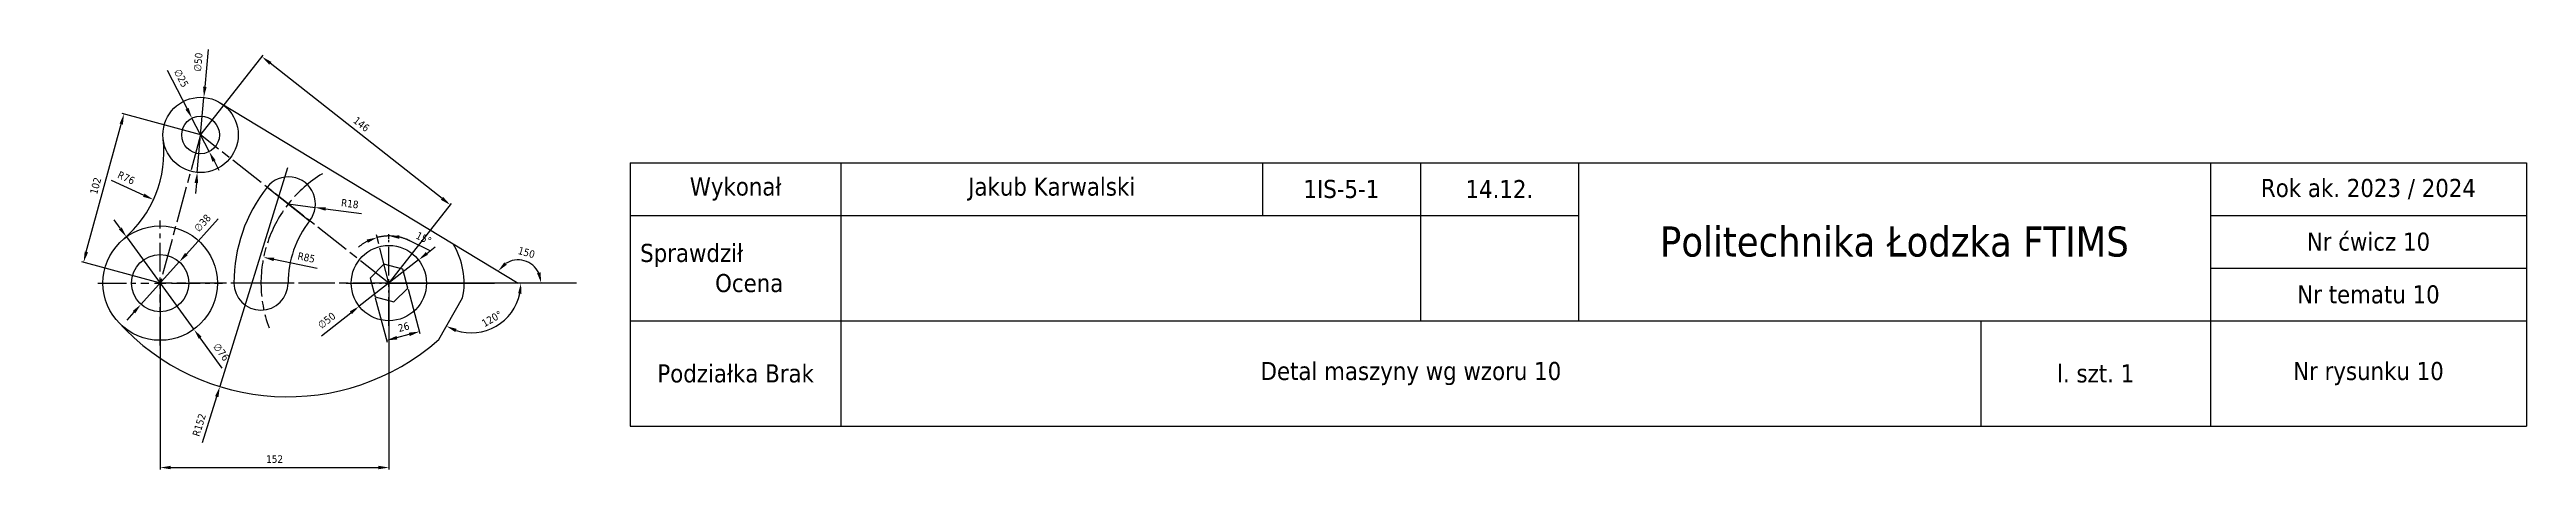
# Model space of a CAD drawing. Header units: millimetres. Extents: x 386 to 2032, y 162 to 440.
import ezdxf

# ---------------------------------------------------------------- set-up
doc = ezdxf.new("R2010")
doc.units = ezdxf.units.MM
doc.linetypes.add('ACAD_ISO08W100', pattern=[36, 24, -3, 6, -3])
doc.linetypes.add('CENTER2', pattern=[28.575, 19.05, -3.175, 3.175, -3.175])
doc.layers.get('Defpoints').update_dxf_attribs({"color": 160})
doc.layers.add('Warstwa1', color=10, linetype='ACAD_ISO08W100')
doc.styles.get("Standard").update_dxf_attribs({"font": 'tahoma.ttf'})
doc.dimstyles.new('Opisowy', dxfattribs={"dimscale": 0, "dimtxt": 5, "dimasz": 7, "dimexe": 1.25, "dimexo": 0.625, "dimgap": 3, "dimtad": 1, "dimtxsty": 'Standard', "dimcen": 2.5, "dimadec": 0, "dimazin": 0, "dimtfac": 1, "dimtmove": 0, "dimatfit": 3, "dimfxl": 1, "dimarcsym": 0})

# ---------------------------------------------------------------- blocks, each defined once
blk = doc.blocks.new('*T2')
at = {"color": 0, "linetype": 'ByBlock', "lineweight": -2, "transparency": 16777216}
for p, q in [((0, 0), (1260, 0)), ((0, 0), (0, -175)), ((140, 0), (140, -175)), ((420, 0), (420, -35)), ((525, 0), (525, -105)), ((630, 0), (630, -105)), ((1050, 0), (1050, -175)), ((1260, 0), (1260, -175)), ((0, -35), (630, -35)), ((1050, -35), (1260, -35)), ((1050, -70), (1260, -70)), ((0, -105), (1260, -105)), ((897.4, -105), (897.4, -175)), ((0, -175), (1260, -175))]:
    blk.add_line(p, q, dxfattribs=at)
at = {"color": 0, "lineweight": 100, "transparency": 16777216, "attachment_point": 5}
for s, insert, char_height, width in [('Wykonał', (70, -17.5), 12, 134.631), ('Jakub Karwalski', (280, -17.5), 12, 274.631), ('1IS-5-1', (472.5, -17.5), 12, 99.631), ('14.12.', (577.5, -17.5), 12, 99.631), ('\\A1;Rok ak. 2023 / 2024', (1155, -17.5), 12, 204.631), ('Politechnika Łodzka FTIMS', (840, -52.5), 20, 414.631), ('Nr ćwicz 10', (1155, -52.5), 12, 204.631), ('Sprawdził                   Ocena', (70, -70), 12, 134.631), ('Nr tematu 10', (1155, -87.5), 12, 204.631), ('Podziałka Brak', (70, -140), 12, 134.631), ('Detal maszyny wg wzoru 10', (518.7, -140), 12, 751.997), ('l. szt. 1', (973.7, -140), 12, 147.266), ('Nr rysunku 10', (1155, -140), 12, 204.631)]:
    blk.add_mtext(s, dxfattribs=dict(at, insert=insert, char_height=char_height, width=width))
blk = doc.blocks.new('*D4')
at = {"layer": 'Defpoints', "color": 0, "lineweight": -2, "transparency": 16777216}
for p, q in [((486.2, 384), (434.7, 398)), ((410.9, 306.1), (434.1, 391)), ((459.4, 285.6), (407.9, 299.6))]:
    blk.add_line(p, q, dxfattribs=at)
at = {"layer": 'Defpoints', "color": 0, "transparency": 16777216}
for p in [(435.9, 397.7), (486.8, 383.8), (460, 285.4)]:
    blk.add_point(p, dxfattribs=at)
for points in [[(433, 391.3), (435.2, 390.6), (435.9, 397.7)], [(409.8, 306.4), (412.1, 305.8), (409.1, 299.3)]]:
    blk.add_solid(points, dxfattribs=at)
at = {"layer": 'Defpoints', "color": 0, "transparency": 16777216, "insert": (417.1, 350), "char_height": 5, "attachment_point": 5, "rotation": 74.7319}
blk.add_mtext('102', dxfattribs=at)
blk = doc.blocks.new('*D5')
at = {"layer": 'Defpoints', "color": 0, "lineweight": -2, "transparency": 16777216}
blk.add_line((427.3, 353.8), (449.1, 343.7), dxfattribs=at)
at = {"layer": 'Defpoints', "color": 0, "transparency": 16777216}
for p in [(386.5, 372.6), (455.5, 340.8)]:
    blk.add_point(p, dxfattribs=at)
blk.add_solid([(449.6, 344.8), (448.6, 342.7), (455.5, 340.8)], dxfattribs=at)
at = {"layer": 'Defpoints', "color": 0, "transparency": 16777216, "insert": (437.4, 355.3), "char_height": 5, "attachment_point": 5, "rotation": 335.2963}
blk.add_mtext('R76', dxfattribs=at)
blk = doc.blocks.new('*D6')
at = {"layer": 'Defpoints', "color": 0, "lineweight": -2, "transparency": 16777216}
for p, q in [((498.4, 328), (477.4, 304.7)), ((447.2, 271.3), (472.7, 299.5)), ((442.5, 266.1), (437.8, 260.9))]:
    blk.add_line(p, q, dxfattribs=at)
at = {"layer": 'Defpoints', "color": 0, "transparency": 16777216}
for p in [(472.7, 299.5), (447.2, 271.3)]:
    blk.add_point(p, dxfattribs=at)
for points in [[(476.5, 305.5), (478.3, 303.9), (472.7, 299.5)], [(441.7, 266.9), (443.4, 265.3), (447.2, 271.3)]]:
    blk.add_solid(points, dxfattribs=at)
at = {"layer": 'Defpoints', "color": 0, "transparency": 16777216, "insert": (488.1, 325.3), "char_height": 5, "attachment_point": 5, "rotation": 47.8952}
blk.add_mtext('∅38', dxfattribs=at)
blk = doc.blocks.new('*D7')
at = {"layer": 'Defpoints', "color": 0, "lineweight": -2, "transparency": 16777216}
for p, q in [((464.7, 426.7), (477.9, 401.1)), ((492.5, 372.7), (481.1, 394.9)), ((495.8, 366.5), (499, 360.3))]:
    blk.add_line(p, q, dxfattribs=at)
at = {"layer": 'Defpoints', "color": 0, "transparency": 16777216}
for p in [(481.1, 394.9), (492.5, 372.7)]:
    blk.add_point(p, dxfattribs=at)
for points in [[(478.9, 401.7), (476.8, 400.6), (481.1, 394.9)], [(496.8, 367), (494.7, 366), (492.5, 372.7)]]:
    blk.add_solid(points, dxfattribs=at)
at = {"layer": 'Defpoints', "color": 0, "transparency": 16777216, "insert": (474, 421.5), "char_height": 5, "attachment_point": 5, "rotation": 297.2762}
blk.add_mtext('∅25', dxfattribs=at)
blk = doc.blocks.new('*D8')
at = {"layer": 'Defpoints', "color": 0, "lineweight": -2, "transparency": 16777216}
for p, q in [((491.8, 440.5), (489.6, 415.7)), ((484.6, 358.9), (489, 408.7)), ((484, 351.9), (483.4, 345))]:
    blk.add_line(p, q, dxfattribs=at)
at = {"layer": 'Defpoints', "color": 0, "transparency": 16777216}
for p in [(489, 408.7), (484.6, 358.9)]:
    blk.add_point(p, dxfattribs=at)
for points in [[(488.5, 415.8), (490.8, 415.6), (489, 408.7)], [(482.8, 352), (485.2, 351.8), (484.6, 358.9)]]:
    blk.add_solid(points, dxfattribs=at)
at = {"layer": 'Defpoints', "color": 0, "transparency": 16777216, "insert": (485.2, 432.1), "char_height": 5, "attachment_point": 5, "rotation": 84.9513}
blk.add_mtext('∅50', dxfattribs=at)
blk = doc.blocks.new('*D9')
at = {"layer": 'Defpoints', "color": 0, "lineweight": -2, "transparency": 16777216}
for p, q in [((487.2, 384.3), (528.4, 436.7)), ((647.3, 341.6), (533.1, 431.4)), ((612.3, 285.9), (653.5, 338.3))]:
    blk.add_line(p, q, dxfattribs=at)
at = {"layer": 'Defpoints', "color": 0, "transparency": 16777216}
for p in [(527.6, 435.7), (486.8, 383.8), (612, 285.4)]:
    blk.add_point(p, dxfattribs=at)
for points in [[(533.9, 432.3), (532.4, 430.5), (527.6, 435.7)], [(648, 342.6), (646.5, 340.7), (652.8, 337.3)]]:
    blk.add_solid(points, dxfattribs=at)
at = {"layer": 'Defpoints', "color": 0, "transparency": 16777216, "insert": (593.7, 390.9), "char_height": 5, "attachment_point": 5, "rotation": 321.8213}
blk.add_mtext('146', dxfattribs=at)
blk = doc.blocks.new('*D10')
at = {"layer": 'Defpoints', "color": 0, "lineweight": -2, "transparency": 16777216}
blk.add_arc((697.8, 285.4), 15.4, 26.2588, 122.5659, dxfattribs=at)
at = {"layer": 'Defpoints', "color": 0, "transparency": 16777216}
for p in [(499.8, 405.2), (707.7, 297.2), (612, 285.4), (697.8, 285.4), (736.7, 285.4)]:
    blk.add_point(p, dxfattribs=at)
for points in [[(690.3, 297.6), (688.6, 299.2), (684.6, 293.4)], [(712.7, 292.5), (710.4, 292), (713.2, 285.4)]]:
    blk.add_solid(points, dxfattribs=at)
at = {"layer": 'Defpoints', "color": 0, "transparency": 16777216, "insert": (703.4, 305.7), "char_height": 5, "attachment_point": 5, "rotation": 344.4124}
blk.add_mtext('150', dxfattribs=at)
blk = doc.blocks.new('*D11')
at = {"layer": 'Defpoints', "color": 0, "lineweight": -2, "transparency": 16777216}
blk.add_arc((666.7, 285.4), 33, 252.1684, 347.8316, dxfattribs=at)
at = {"layer": 'Defpoints', "color": 0, "transparency": 16777216}
for p in [(612, 285.4), (736.7, 285.4), (661, 275.5), (645, 247.9), (672.4, 252.9)]:
    blk.add_point(p, dxfattribs=at)
for points in [[(697.8, 278.6), (700.1, 278.3), (699.7, 285.4)], [(656.1, 252.9), (657, 255), (650.2, 256.8)]]:
    blk.add_solid(points, dxfattribs=at)
at = {"layer": 'Defpoints', "color": 0, "transparency": 16777216, "insert": (680.4, 261.7), "char_height": 5, "attachment_point": 5, "rotation": 30}
blk.add_mtext('120°', dxfattribs=at)
blk = doc.blocks.new('*D12')
at = {"layer": 'Defpoints', "color": 0, "lineweight": -2, "transparency": 16777216}
for p, q in [((624.7, 281.4), (632.6, 252)), ((602.9, 275.6), (610.8, 246.1)), ((617.3, 249.2), (625.5, 251.4))]:
    blk.add_line(p, q, dxfattribs=at)
at = {"layer": 'Defpoints', "color": 0, "transparency": 16777216}
for p in [(624.5, 282.1), (602.8, 276.2), (632.3, 253.2)]:
    blk.add_point(p, dxfattribs=at)
for points in [[(617, 250.3), (617.6, 248), (610.5, 247.4)], [(625.2, 252.5), (625.8, 250.2), (632.3, 253.2)]]:
    blk.add_solid(points, dxfattribs=at)
at = {"layer": 'Defpoints', "color": 0, "transparency": 16777216, "insert": (621.8, 256.2), "char_height": 5, "attachment_point": 5, "rotation": 15}
blk.add_mtext('26', dxfattribs=at)
blk = doc.blocks.new('*D13')
at = {"layer": 'Defpoints', "color": 0, "lineweight": -2, "transparency": 16777216}
for p, q in [((631.7, 300.8), (592.2, 270)), ((637.2, 305.1), (642.7, 309.4)), ((567.1, 250.4), (586.7, 265.7))]:
    blk.add_line(p, q, dxfattribs=at)
at = {"layer": 'Defpoints', "color": 0, "transparency": 16777216}
for p in [(631.7, 300.8), (592.2, 270)]:
    blk.add_point(p, dxfattribs=at)
for points in [[(636.5, 306), (637.9, 304.2), (631.7, 300.8)], [(586, 266.7), (587.4, 264.8), (592.2, 270)]]:
    blk.add_solid(points, dxfattribs=at)
at = {"layer": 'Defpoints', "color": 0, "transparency": 16777216, "insert": (570.6, 260.6), "char_height": 5, "attachment_point": 5, "rotation": 37.9407}
blk.add_mtext('∅50', dxfattribs=at)
blk = doc.blocks.new('*D14')
at = {"layer": 'Defpoints', "color": 0, "lineweight": -2, "transparency": 16777216}
blk.add_line((564.2, 295.2), (535.6, 301.1), dxfattribs=at)
at = {"layer": 'Defpoints', "color": 0, "transparency": 16777216}
for p in [(528.7, 302.5), (612, 285.4)]:
    blk.add_point(p, dxfattribs=at)
blk.add_solid([(535.8, 302.2), (535.3, 300), (528.7, 302.5)], dxfattribs=at)
at = {"layer": 'Defpoints', "color": 0, "transparency": 16777216, "insert": (557.1, 302.4), "char_height": 5, "attachment_point": 5, "rotation": 348.399}
blk.add_mtext('R85', dxfattribs=at)
blk = doc.blocks.new('*D15')
at = {"layer": 'Defpoints', "color": 0, "lineweight": -2, "transparency": 16777216}
for p, q in [((545.1, 338), (563, 335.6)), ((593.7, 331.4), (569.9, 334.6))]:
    blk.add_line(p, q, dxfattribs=at)
at = {"layer": 'Defpoints', "color": 0, "transparency": 16777216}
for p in [(545.1, 338), (563, 335.6)]:
    blk.add_point(p, dxfattribs=at)
blk.add_solid([(570.1, 335.8), (569.8, 333.5), (563, 335.6)], dxfattribs=at)
at = {"layer": 'Defpoints', "color": 0, "transparency": 16777216, "insert": (586, 338.1), "char_height": 5, "attachment_point": 5, "rotation": 352.3678}
blk.add_mtext('R18', dxfattribs=at)
blk = doc.blocks.new('*D16')
at = {"layer": 'Defpoints', "color": 0, "lineweight": -2, "transparency": 16777216}
for p, q in [((433.4, 321.8), (429.3, 327.4)), ((437.5, 316.1), (482.4, 254.7)), ((501.2, 229), (486.5, 249.1))]:
    blk.add_line(p, q, dxfattribs=at)
at = {"layer": 'Defpoints', "color": 0, "transparency": 16777216}
for p in [(437.5, 316.1), (482.4, 254.7)]:
    blk.add_point(p, dxfattribs=at)
for points in [[(434.4, 322.4), (432.5, 321.1), (437.5, 316.1)], [(487.4, 249.8), (485.6, 248.4), (482.4, 254.7)]]:
    blk.add_solid(points, dxfattribs=at)
at = {"layer": 'Defpoints', "color": 0, "transparency": 16777216, "insert": (500.6, 239.6), "char_height": 5, "attachment_point": 5, "rotation": 306.1517}
blk.add_mtext('∅76', dxfattribs=at)
blk = doc.blocks.new('*D17')
at = {"layer": 'Defpoints', "color": 0, "lineweight": -2, "transparency": 16777216}
for p, q in [((544.5, 361.9), (499.6, 216.7)), ((488.2, 179.6), (497.6, 210))]:
    blk.add_line(p, q, dxfattribs=at)
at = {"layer": 'Defpoints', "color": 0, "transparency": 16777216}
for p in [(544.5, 361.9), (499.6, 216.7)]:
    blk.add_point(p, dxfattribs=at)
blk.add_solid([(496.4, 210.3), (498.7, 209.7), (499.6, 216.7)], dxfattribs=at)
at = {"layer": 'Defpoints', "color": 0, "transparency": 16777216, "insert": (485.9, 191.2), "char_height": 5, "attachment_point": 5, "rotation": 72.8306}
blk.add_mtext('R152', dxfattribs=at)
blk = doc.blocks.new('*D18')
at = {"layer": 'Defpoints', "color": 0, "lineweight": -2, "transparency": 16777216}
for p, q in [((460, 284.8), (460, 161.7)), ((612, 284.8), (612, 161.7)), ((467, 162.9), (605, 162.9))]:
    blk.add_line(p, q, dxfattribs=at)
at = {"layer": 'Defpoints', "color": 0, "transparency": 16777216}
for p in [(460, 285.4), (612, 285.4), (612, 162.9)]:
    blk.add_point(p, dxfattribs=at)
for points in [[(467, 164.1), (467, 161.8), (460, 162.9)], [(605, 164.1), (605, 161.8), (612, 162.9)]]:
    blk.add_solid(points, dxfattribs=at)
at = {"layer": 'Defpoints', "color": 0, "transparency": 16777216, "insert": (536, 168.5), "char_height": 5, "attachment_point": 5}
blk.add_mtext('152', dxfattribs=at)
blk = doc.blocks.new('*U19')
at = {"layer": 'Warstwa1', "color": 0, "linetype": 'CENTER2', "transparency": 16777216}
for p, q in [((0, 7.6), (0, 41.5)), ((-41.5, 0), (-7.6, 0)), ((7.6, 0), (41.5, 0)), ((0, -41.5), (0, -7.6))]:
    blk.add_line(p, q, dxfattribs=at)
at = {"layer": 'Warstwa1', "color": 0, "linetype": 'Continuous', "transparency": 16777216}
for p, q in [((-3.8, 0), (3.8, 0)), ((0, -3.8), (0, 3.8))]:
    blk.add_line(p, q, dxfattribs=at)
blk = doc.blocks.new('*U20')
at = {"layer": 'Warstwa1', "color": 0, "linetype": 'CENTER2', "transparency": 16777216}
for p, q in [((0, 5), (0, 28.5)), ((-28.5, 0), (-5, 0)), ((5, 0), (28.5, 0)), ((0, -28.5), (0, -5))]:
    blk.add_line(p, q, dxfattribs=at)
at = {"layer": 'Warstwa1', "color": 0, "linetype": 'Continuous', "transparency": 16777216}
for p, q in [((-2.5, 0), (2.5, 0)), ((0, -2.5), (0, 2.5))]:
    blk.add_line(p, q, dxfattribs=at)
blk = doc.blocks.new('*D21')
at = {"layer": 'Defpoints', "color": 0, "linetype": 'ACAD_ISO08W100', "lineweight": -2, "transparency": 16777216}
for p, q in [((612, 314.5), (612, 318)), ((625.6, 313.6), (639.7, 306.8))]:
    blk.add_line(p, q, dxfattribs=at)
for start, end in [(117.2413, 130.0793), (90, 104.4034), (64.1593, 90), (64.3241, 77.1621)]:
    blk.add_arc((612, 285.4), 31.3, start, end, dxfattribs=at)
at = {"layer": 'Defpoints', "color": 0, "linetype": 'ACAD_ISO08W100', "transparency": 16777216}
for p in [(603.1, 319.8), (606.7, 316.3), (612, 313.9), (612, 290.4), (612, 285.4)]:
    blk.add_point(p, dxfattribs=at)
for points in [[(597.2, 314.3), (598, 312.2), (604.2, 315.7)], [(618.8, 314.8), (619, 317.1), (612, 316.7)]]:
    blk.add_solid(points, dxfattribs=at)
at = {"layer": 'Defpoints', "color": 0, "linetype": 'ACAD_ISO08W100', "transparency": 16777216, "insert": (635.1, 315.2), "char_height": 5, "attachment_point": 5, "rotation": 334.1593}
blk.add_mtext('15%%D', dxfattribs=at)

msp = doc.modelspace()

# ---------------------------------------------------------------- linework, layer by layer
for p, q in [((499.763, 405.207), (697.751, 285.418)), ((530.994, 349.084), (559.293, 326.832)), ((544.961, 285.418), (508.961, 285.418)), ((611.961, 285.418), (682.053, 285.418)), ((736.687, 285.418), (611.961, 285.418)), ((645.036, 247.921), (660.972, 275.522))]:
    msp.add_line(p, q)
at = {"linetype": 'ACAD_ISO08W100'}
for p, q in [((486.821, 383.818), (459.961, 285.418)), ((611.961, 285.418), (486.821, 383.818)), ((611.961, 285.418), (603.142, 319.758)), ((611.961, 285.418), (459.961, 285.418))]:
    msp.add_line(p, q, dxfattribs=at)
msp.add_lwpolyline([(624.518, 282.053), (621.153, 294.61), (608.596, 297.975), (599.404, 288.782), (602.768, 276.225), (615.325, 272.861)], close=True)
for centre, radius in [((486.821, 383.818), 25), ((486.821, 383.818), 12.5), ((459.961, 285.418), 38), ((459.961, 285.418), 19), ((611.961, 285.418), 25), ((611.961, 285.418), 25)]:
    msp.add_circle(centre, radius)
for centre, radius, start, end in [((386.451, 372.552), 76, 310.152134, 6.404143), ((611.961, 285.418), 103, 141.821325, 180), ((545.143, 337.958), 18, 321.821325, 141.821325), ((611.961, 285.418), 67, 141.821325, 180), ((611.961, 285.418), 50, 348.585116, 31.472868), ((526.961, 285.418), 18, 180, 0), ((544.487, 361.912), 152, 222.144159, 311.414884)]:
    msp.add_arc(centre, radius, start, end)
msp.add_arc((611.961, 285.418), 85, 121.35915, 200.428337, dxfattribs=at)

# ---------------------------------------------------------------- block references
msp.add_blockref('*T2', (772.381, 365.339))
at = {"layer": 'Warstwa1', "linetype": 'CENTER2'}
for name, p in [('*U19', (459.961, 285.418)), ('*U20', (611.961, 285.418))]:
    msp.add_blockref(name, p, dxfattribs=at)

# ---------------------------------------------------------------- dimensions: what is measured, and where the dimension line sits
at = {"layer": 'Defpoints'}
for p1, p2, picture, middle in [((492.55, 372.708), (481.093, 394.928), '*D7', (468.781, 418.806)), ((447.222, 271.321), (472.7, 299.514), '*D6', (492.447, 321.365))]:
    dim = msp.add_diameter_dim_2p(p1=p1, p2=p2, dimstyle='Opisowy', dxfattribs=at)
    dim.commit()
    dim.dimension.update_dxf_attribs({"geometry": picture, "text_midpoint": middle, "dimtype": 163})
for p1, p2, picture, middle in [((484.621, 358.915), (489.021, 408.721), '*D8', (485.213, 432.083)), ((437.544, 316.101), (482.378, 254.734), '*D16', (500.648, 239.643)), ((631.677, 300.789), (592.245, 270.047), '*D13', (570.559, 260.557))]:
    dim = msp.add_diameter_dim_2p(p1=p1, p2=p2, dimstyle='Opisowy', dxfattribs=at)
    dim.commit()
    dim.dimension.update_dxf_attribs({"geometry": picture, "text_midpoint": middle})
dim = msp.add_aligned_dim(p1=(611.961, 285.418), p2=(486.821, 383.818), distance=-66.027, text='146', dimstyle='Opisowy', dxfattribs=at)
dim.commit()
dim.dimension.update_dxf_attribs({"geometry": '*D9', "text_midpoint": (593.664, 390.922)})
dim = msp.add_aligned_dim(p1=(459.961, 285.418), p2=(486.821, 383.818), distance=52.738, dimstyle='Opisowy', dxfattribs=at)
dim.commit()
dim.dimension.update_dxf_attribs({"geometry": '*D4', "text_midpoint": (417.108, 349.981)})
dim = msp.add_angular_dim_2l(base=(707.736, 297.153), line1=((499.763, 405.207), (697.751, 285.418)), line2=((736.687, 285.418), (611.961, 285.418)), text='150', dimstyle='Opisowy', override={"dimscale": 0}, dxfattribs=at)
dim.commit()
dim.dimension.update_dxf_attribs({"geometry": '*D10', "text_midpoint": (703.397, 305.656)})
for center, mpoint, picture, middle in [((386.451, 372.552), (455.496, 340.79), '*D5', (435.035, 350.202)), ((544.487, 361.912), (499.617, 216.685), '*D17', (491.23, 189.539)), ((611.961, 285.418), (528.697, 302.511), '*D14', (555.958, 296.914))]:
    dim = msp.add_radius_dim(center=center, mpoint=mpoint, dimstyle='Opisowy', dxfattribs=at)
    dim.commit()
    dim.dimension.update_dxf_attribs({"geometry": picture, "text_midpoint": middle, "dimtype": 164})
dim = msp.add_radius_dim(center=(545.143, 337.958), mpoint=(562.984, 335.567), dimstyle='Opisowy', dxfattribs=at)
dim.commit()
dim.dimension.update_dxf_attribs({"geometry": '*D15', "text_midpoint": (586.041, 338.142)})
at = {"layer": 'Defpoints', "linetype": 'ACAD_ISO08W100'}
dim = msp.add_angular_dim_2l(base=(606.739, 316.286), line1=((611.961, 290.418), (611.961, 313.918)), line2=((611.961, 285.418), (603.142, 319.758)), text='15%%D', dimstyle='Opisowy', override={"dimscale": 0}, dxfattribs=at)
dim.commit()
dim.dimension.update_dxf_attribs({"geometry": '*D21', "text_midpoint": (635.071, 315.188)})
at = {"layer": 'Defpoints'}
dim = msp.add_linear_dim(base=(611.961, 162.93), p1=(459.961, 285.418), p2=(611.961, 285.418), dimstyle='Opisowy', dxfattribs=at)
dim.commit()
dim.dimension.update_dxf_attribs({"geometry": '*D18', "text_midpoint": (535.961, 168.534)})
dim = msp.add_linear_dim(base=(632.255, 253.178), p1=(602.768, 276.225), p2=(624.518, 282.053), angle=15, text='26', dimstyle='Opisowy', dxfattribs=at)
dim.commit()
dim.dimension.update_dxf_attribs({"geometry": '*D12', "text_midpoint": (623.281, 250.774), "dimtype": 161})
dim = msp.add_angular_dim_2l(base=(672.419, 252.897), line1=((736.687, 285.418), (611.961, 285.418)), line2=((645.036, 247.921), (660.972, 275.522)), dimstyle='Opisowy', override={"dimscale": 0}, dxfattribs=at)
dim.commit()
dim.dimension.update_dxf_attribs({"geometry": '*D11', "text_midpoint": (680.394, 261.673)})

doc.saveas('drawing.dxf')
